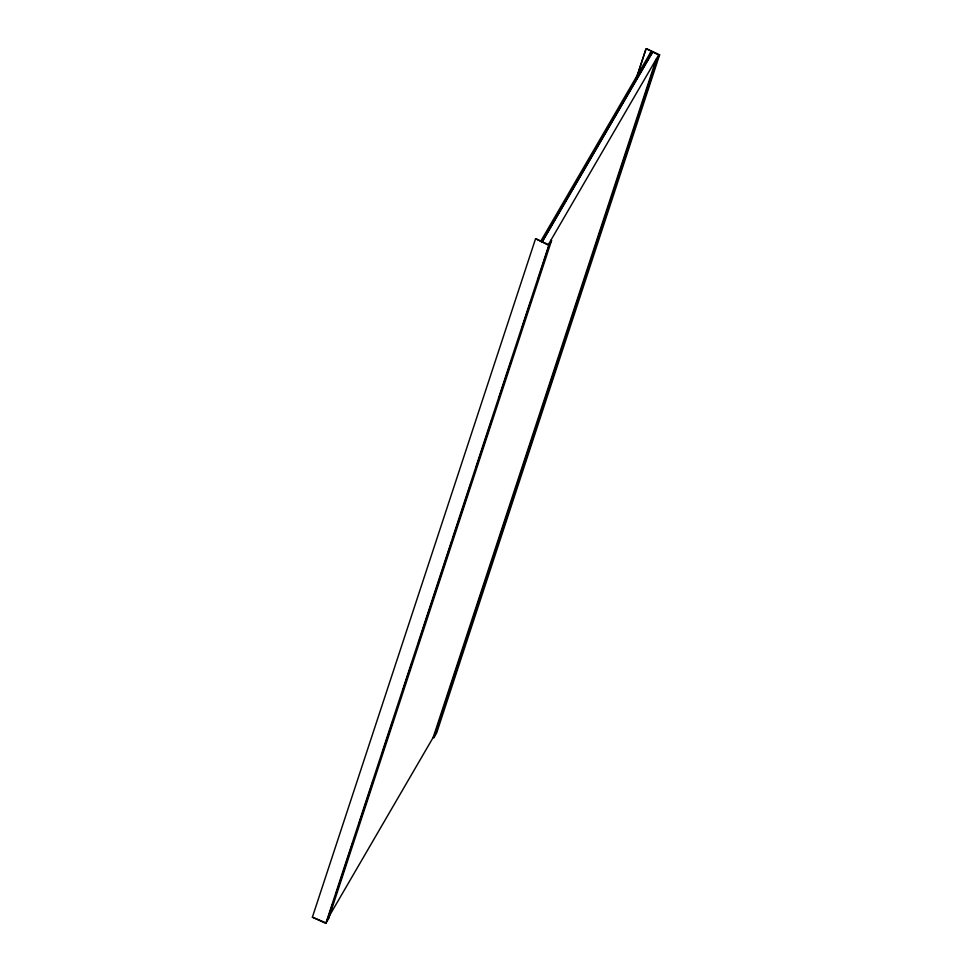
<?xml version="1.0" encoding="UTF-8"?>
<svg xmlns="http://www.w3.org/2000/svg" width="972" height="972" viewBox="0 0 972 972"><rect width="100%" height="100%" fill="white"/><g stroke="black" fill="none" stroke-linecap="round" stroke-linejoin="round"><path stroke-width="1.46" d="M550.869 240.254L551.549 240.57L328.621 918.601L325.827 923.4L312.377 917.191L535.584 238.675L548.366 244.567L658.664 54.979L646.173 48.6L659.624 54.809L436.695 732.852L433.901 737.639L433.233 737.335L656.161 59.292L656.829 59.608L433.901 737.639M325.827 923.4L548.755 245.357L551.549 240.57M333.165 902.429L327.941 918.297L328.621 918.601M336.008 893.766L352.605 843.283M359.251 823.077L373.005 781.245M382.494 752.389L392.457 722.099M402.882 690.363L411.897 662.953M418.543 642.747L432.297 600.915M433.245 598.035L451.737 541.769M452.685 538.877L471.189 482.622M475.928 468.188L491.589 420.584M499.171 397.499L511.029 361.438M522.414 326.811L530.481 302.292M538.063 279.207L549.921 243.146M635.931 79.376L645.894 49.074M636.684 77.456L645.7 50.046M649.393 55.72L650.341 52.84L651.69 53.46L541.939 242.101M439.065 722.925L435.748 733.022L326.957 919.998M454.24 676.755L456.609 669.538M469.889 629.151L477.009 607.512M484.591 584.427L497.397 545.474M501.2 533.932L520.64 474.786M524.443 463.243L543.883 404.097M547.686 392.554L558.584 359.373M570.916 321.866L575.193 308.877M589.421 265.599L594.633 249.731M604.122 220.887L615.033 187.705M619.772 173.271L637.328 119.896M642.067 105.474L656.768 60.75M535.584 238.675L548.755 245.357M540.59 241.481L650.341 52.84M542.315 241.773L652.613 52.184M656.829 59.608L659.624 54.809M312.377 917.191L325.438 922.61"/></g></svg>
